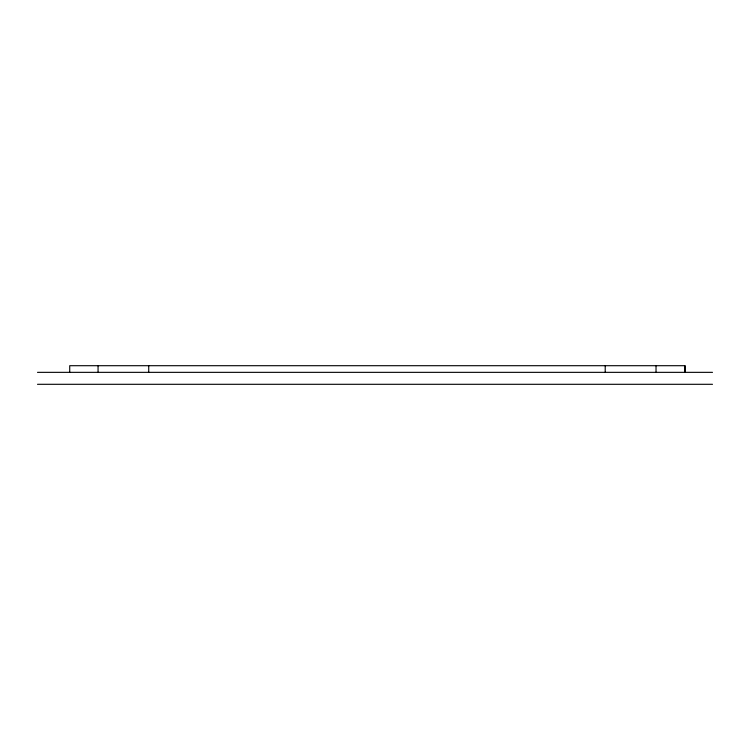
<?xml version="1.0" encoding="UTF-8"?>
<svg xmlns="http://www.w3.org/2000/svg" width="750" height="750" viewBox="0 0 750 750"><rect width="100%" height="100%" fill="white"/><g stroke="black" fill="none" stroke-linecap="round" stroke-linejoin="round"><path stroke-width="1.12" d="M37.5 372.347L712.5 372.347M37.5 384.3L712.5 384.3M685.087 372.347L685.087 365.7L69.722 365.7L69.722 372.347M684.778 365.7L684.778 372.347M656.025 365.7L656.025 372.347M605.212 365.7L605.212 372.347M148.725 365.7L148.725 372.347M98.062 365.7L98.062 372.347"/></g></svg>
